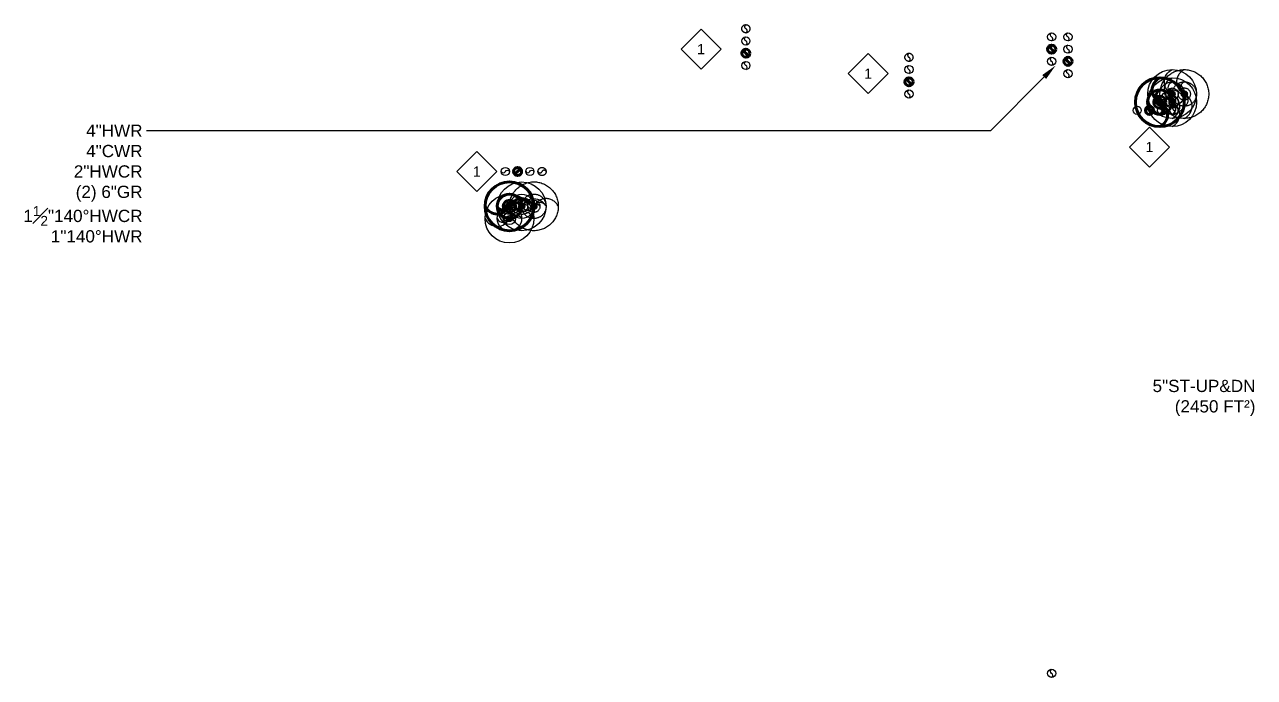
# Model space of a CAD drawing. Extents: x -3693 to 355, y -2748 to 2117.
# Drawn here: x -3576 to -2369, y -2748 to -2108 of the extents above; entities that cross this region are included whole.
import ezdxf
from ezdxf.enums import TextEntityAlignment as Align

# ---------------------------------------------------------------- set-up
doc = ezdxf.new("R2010")
doc.units = 0
doc.header["$LTSCALE"] = 48
doc.header["$MEASUREMENT"] = 0
doc.linetypes.add('VENT', pattern=[0.3, 0.2, -0.1])
for name, color, linetype in [('G-ANNO-TEXT', 70, 'Continuous'), ('G-ANNO-TEXT @ 128', 70, 'Continuous'), ('P-14HW-N @ 128', 3, 'Continuous'), ('P-14HWC-N @ 128', 2, 'Continuous'), ('P-HW-N', 1, 'Continuous'), ('P-HW-N @ 1 (1)', 1, 'Continuous'), ('P-HW-N @ 1 (2)', 1, 'Continuous'), ('P-HW-N @ 12', 1, 'Continuous'), ('P-HW-N @ 128', 1, 'Continuous'), ('P-HW-N @ 16', 1, 'Continuous'), ('P-HW-N @ 192', 1, 'Continuous'), ('P-HW-N @ 2', 1, 'Continuous'), ('P-HW-N @ 24', 1, 'Continuous'), ('P-HW-N @ 384', 1, 'Continuous'), ('P-HW-N @ 4', 1, 'Continuous'), ('P-HW-N @ 48', 1, 'Continuous'), ('P-HW-N @ 64', 1, 'Continuous'), ('P-HW-N @ 768', 1, 'Continuous'), ('P-HW-N @ 8', 1, 'Continuous'), ('P-HW-N @ 96', 1, 'Continuous'), ('P-HWC-N @ 128', 2, 'Continuous'), ('P-SAN-N', 6, 'Continuous'), ('P-SAN-N @ 1 (1)', 6, 'Continuous'), ('P-SAN-N @ 1 (2)', 6, 'Continuous'), ('P-SAN-N @ 12', 6, 'Continuous'), ('P-SAN-N @ 128', 6, 'Continuous'), ('P-SAN-N @ 16', 6, 'Continuous'), ('P-SAN-N @ 192', 6, 'Continuous'), ('P-SAN-N @ 2', 6, 'Continuous'), ('P-SAN-N @ 24', 6, 'Continuous'), ('P-SAN-N @ 384', 6, 'Continuous'), ('P-SAN-N @ 4', 6, 'Continuous'), ('P-SAN-N @ 48', 6, 'Continuous'), ('P-SAN-N @ 64', 6, 'Continuous'), ('P-SAN-N @ 768', 6, 'Continuous'), ('P-SAN-N @ 8', 6, 'Continuous'), ('P-SAN-N @ 96', 6, 'Continuous'), ('P-SANV-N', 5, 'VENT'), ('P-SANV-N @ 1 (1)', 5, 'VENT'), ('P-SANV-N @ 1 (2)', 5, 'VENT'), ('P-SANV-N @ 12', 5, 'VENT'), ('P-SANV-N @ 128', 5, 'VENT'), ('P-SANV-N @ 16', 5, 'VENT'), ('P-SANV-N @ 192', 5, 'VENT'), ('P-SANV-N @ 2', 5, 'VENT'), ('P-SANV-N @ 24', 5, 'VENT'), ('P-SANV-N @ 384', 5, 'VENT'), ('P-SANV-N @ 4', 5, 'VENT'), ('P-SANV-N @ 48', 5, 'VENT'), ('P-SANV-N @ 64', 5, 'VENT'), ('P-SANV-N @ 768', 5, 'VENT'), ('P-SANV-N @ 8', 5, 'VENT'), ('P-SANV-N @ 96', 5, 'VENT')]:
    doc.layers.add(name, color=color, linetype=linetype)
for name, color, linetype, lineweight in [('P-CW-N', 4, 'Continuous', 60), ('P-CW-N @ 1 (1)', 4, 'Continuous', 60), ('P-CW-N @ 1 (2)', 4, 'Continuous', 60), ('P-CW-N @ 12', 4, 'Continuous', 60), ('P-CW-N @ 128', 4, 'Continuous', 60), ('P-CW-N @ 16', 4, 'Continuous', 60), ('P-CW-N @ 192', 4, 'Continuous', 60), ('P-CW-N @ 2', 4, 'Continuous', 60), ('P-CW-N @ 24', 4, 'Continuous', 60), ('P-CW-N @ 384', 4, 'Continuous', 60), ('P-CW-N @ 4', 4, 'Continuous', 60), ('P-CW-N @ 48', 4, 'Continuous', 60), ('P-CW-N @ 64', 4, 'Continuous', 60), ('P-CW-N @ 768', 4, 'Continuous', 60), ('P-CW-N @ 8', 4, 'Continuous', 60), ('P-CW-N @ 96', 4, 'Continuous', 60), ('P-GAS-N @ 128', 3, 'Continuous', 60)]:
    doc.layers.add(name, color=color, linetype=linetype, lineweight=lineweight)
doc.styles.add('Arial', font='arial.ttf')

# ---------------------------------------------------------------- blocks, each defined once
blk = doc.blocks.new('*U9')
blk.add_lwpolyline([(0, 0.0311, 0.634258), (0, 0, -0.634258), (0, -0.0311)], format="xyb")
blk.add_circle((0, 0), 0.0312)
blk = doc.blocks.new('*U719')
at = {"layer": 'P-CW-N @ 1 (1)', "rotation": 89.99999999999999}
blk.add_blockref('*U9', (-3100, -2286.4), dxfattribs=at)
at = {"layer": 'P-CW-N @ 1 (2)', "rotation": 89.99999999999999}
blk.add_blockref('*U9', (-3100, -2286.4), dxfattribs=at)
at = {"layer": 'P-CW-N @ 12', "xscale": 12, "yscale": 12, "zscale": 12, "rotation": 89.99999999999999}
blk.add_blockref('*U9', (-3100, -2286.4), dxfattribs=at)
at = {"layer": 'P-CW-N @ 128', "xscale": 128, "yscale": 128, "zscale": 128, "rotation": 89.99999999999999}
blk.add_blockref('*U9', (-3092, -2252.3), dxfattribs=at)
at = {"layer": 'P-CW-N @ 16', "xscale": 16, "yscale": 16, "zscale": 16, "rotation": 89.99999999999999}
blk.add_blockref('*U9', (-3100, -2286.4), dxfattribs=at)
at = {"layer": 'P-CW-N @ 192', "xscale": 192, "yscale": 192, "zscale": 192, "rotation": 89.99999999999999}
blk.add_blockref('*U9', (-3100, -2286.4), dxfattribs=at)
at = {"layer": 'P-CW-N @ 2', "xscale": 2, "yscale": 2, "zscale": 2, "rotation": 89.99999999999999}
blk.add_blockref('*U9', (-3100, -2286.4), dxfattribs=at)
at = {"layer": 'P-CW-N @ 24', "xscale": 24, "yscale": 24, "zscale": 24, "rotation": 89.99999999999999}
blk.add_blockref('*U9', (-3100, -2286.4), dxfattribs=at)
at = {"layer": 'P-CW-N @ 384', "xscale": 384, "yscale": 384, "zscale": 384, "rotation": 89.99999999999999}
blk.add_blockref('*U9', (-3100, -2286.4), dxfattribs=at)
at = {"layer": 'P-CW-N @ 4', "xscale": 4, "yscale": 4, "zscale": 4, "rotation": 89.99999999999999}
blk.add_blockref('*U9', (-3100, -2286.4), dxfattribs=at)
at = {"layer": 'P-CW-N @ 48', "xscale": 48, "yscale": 48, "zscale": 48, "rotation": 89.99999999999999}
blk.add_blockref('*U9', (-3100, -2286.4), dxfattribs=at)
at = {"layer": 'P-CW-N @ 64', "xscale": 64, "yscale": 64, "zscale": 64, "rotation": 89.99999999999999}
blk.add_blockref('*U9', (-3100, -2286.4), dxfattribs=at)
at = {"layer": 'P-CW-N @ 768', "xscale": 768, "yscale": 768, "zscale": 768, "rotation": 89.99999999999999}
blk.add_blockref('*U9', (-3100, -2286.4), dxfattribs=at)
at = {"layer": 'P-CW-N @ 8', "xscale": 8, "yscale": 8, "zscale": 8, "rotation": 89.99999999999999}
blk.add_blockref('*U9', (-3100, -2286.4), dxfattribs=at)
at = {"layer": 'P-CW-N @ 96', "xscale": 96, "yscale": 96, "zscale": 96, "rotation": 89.99999999999999}
blk.add_blockref('*U9', (-3100, -2286.4), dxfattribs=at)
blk = doc.blocks.new('*U720')
at = {"layer": 'P-HW-N @ 1 (1)', "rotation": 89.99999999999999}
blk.add_blockref('*U9', (-3100, -2298.4), dxfattribs=at)
at = {"layer": 'P-HW-N @ 1 (2)', "rotation": 89.99999999999999}
blk.add_blockref('*U9', (-3100, -2298.4), dxfattribs=at)
at = {"layer": 'P-HW-N @ 12', "xscale": 12, "yscale": 12, "zscale": 12, "rotation": 89.99999999999999}
blk.add_blockref('*U9', (-3100, -2298.4), dxfattribs=at)
at = {"layer": 'P-HW-N @ 128', "xscale": 128, "yscale": 128, "zscale": 128, "rotation": 89.99999999999999}
blk.add_blockref('*U9', (-3104, -2252.3), dxfattribs=at)
at = {"layer": 'P-HW-N @ 16', "xscale": 16, "yscale": 16, "zscale": 16, "rotation": 89.99999999999999}
blk.add_blockref('*U9', (-3100, -2298.4), dxfattribs=at)
at = {"layer": 'P-HW-N @ 192', "xscale": 192, "yscale": 192, "zscale": 192, "rotation": 89.99999999999999}
blk.add_blockref('*U9', (-3100, -2298.4), dxfattribs=at)
at = {"layer": 'P-HW-N @ 2', "xscale": 2, "yscale": 2, "zscale": 2, "rotation": 89.99999999999999}
blk.add_blockref('*U9', (-3100, -2298.4), dxfattribs=at)
at = {"layer": 'P-HW-N @ 24', "xscale": 24, "yscale": 24, "zscale": 24, "rotation": 89.99999999999999}
blk.add_blockref('*U9', (-3100, -2298.4), dxfattribs=at)
at = {"layer": 'P-HW-N @ 384', "xscale": 384, "yscale": 384, "zscale": 384, "rotation": 89.99999999999999}
blk.add_blockref('*U9', (-3100, -2298.4), dxfattribs=at)
at = {"layer": 'P-HW-N @ 4', "xscale": 4, "yscale": 4, "zscale": 4, "rotation": 89.99999999999999}
blk.add_blockref('*U9', (-3100, -2298.4), dxfattribs=at)
at = {"layer": 'P-HW-N @ 48', "xscale": 48, "yscale": 48, "zscale": 48, "rotation": 89.99999999999999}
blk.add_blockref('*U9', (-3100, -2298.4), dxfattribs=at)
at = {"layer": 'P-HW-N @ 64', "xscale": 64, "yscale": 64, "zscale": 64, "rotation": 89.99999999999999}
blk.add_blockref('*U9', (-3100, -2298.4), dxfattribs=at)
at = {"layer": 'P-HW-N @ 768', "xscale": 768, "yscale": 768, "zscale": 768, "rotation": 89.99999999999999}
blk.add_blockref('*U9', (-3100, -2298.4), dxfattribs=at)
at = {"layer": 'P-HW-N @ 8', "xscale": 8, "yscale": 8, "zscale": 8, "rotation": 89.99999999999999}
blk.add_blockref('*U9', (-3100, -2298.4), dxfattribs=at)
at = {"layer": 'P-HW-N @ 96', "xscale": 96, "yscale": 96, "zscale": 96, "rotation": 89.99999999999999}
blk.add_blockref('*U9', (-3100, -2298.4), dxfattribs=at)
blk = doc.blocks.new('*U721')
at = {"layer": 'P-SAN-N @ 1 (1)', "rotation": 89.99999999999999}
blk.add_blockref('*U9', (-3088, -2286.4), dxfattribs=at)
at = {"layer": 'P-SAN-N @ 1 (2)', "rotation": 89.99999999999999}
blk.add_blockref('*U9', (-3088, -2286.4), dxfattribs=at)
at = {"layer": 'P-SAN-N @ 12', "xscale": 12, "yscale": 12, "zscale": 12, "rotation": 89.99999999999999}
blk.add_blockref('*U9', (-3088, -2286.4), dxfattribs=at)
at = {"layer": 'P-SAN-N @ 128', "xscale": 128, "yscale": 128, "zscale": 128, "rotation": 89.99999999999999}
blk.add_blockref('*U9', (-3080, -2252.3), dxfattribs=at)
at = {"layer": 'P-SAN-N @ 16', "xscale": 16, "yscale": 16, "zscale": 16, "rotation": 89.99999999999999}
blk.add_blockref('*U9', (-3088, -2286.4), dxfattribs=at)
at = {"layer": 'P-SAN-N @ 192', "xscale": 192, "yscale": 192, "zscale": 192, "rotation": 89.99999999999999}
blk.add_blockref('*U9', (-3088, -2286.4), dxfattribs=at)
at = {"layer": 'P-SAN-N @ 2', "xscale": 2, "yscale": 2, "zscale": 2, "rotation": 89.99999999999999}
blk.add_blockref('*U9', (-3088, -2286.4), dxfattribs=at)
at = {"layer": 'P-SAN-N @ 24', "xscale": 24, "yscale": 24, "zscale": 24, "rotation": 89.99999999999999}
blk.add_blockref('*U9', (-3088, -2286.4), dxfattribs=at)
at = {"layer": 'P-SAN-N @ 384', "xscale": 384, "yscale": 384, "zscale": 384, "rotation": 89.99999999999999}
blk.add_blockref('*U9', (-3088, -2286.4), dxfattribs=at)
at = {"layer": 'P-SAN-N @ 4', "xscale": 4, "yscale": 4, "zscale": 4, "rotation": 89.99999999999999}
blk.add_blockref('*U9', (-3088, -2286.4), dxfattribs=at)
at = {"layer": 'P-SAN-N @ 48', "xscale": 48, "yscale": 48, "zscale": 48, "rotation": 89.99999999999999}
blk.add_blockref('*U9', (-3088, -2286.4), dxfattribs=at)
at = {"layer": 'P-SAN-N @ 64', "xscale": 64, "yscale": 64, "zscale": 64, "rotation": 89.99999999999999}
blk.add_blockref('*U9', (-3088, -2286.4), dxfattribs=at)
at = {"layer": 'P-SAN-N @ 768', "xscale": 768, "yscale": 768, "zscale": 768, "rotation": 89.99999999999999}
blk.add_blockref('*U9', (-3088, -2286.4), dxfattribs=at)
at = {"layer": 'P-SAN-N @ 8', "xscale": 8, "yscale": 8, "zscale": 8, "rotation": 89.99999999999999}
blk.add_blockref('*U9', (-3088, -2286.4), dxfattribs=at)
at = {"layer": 'P-SAN-N @ 96', "xscale": 96, "yscale": 96, "zscale": 96, "rotation": 89.99999999999999}
blk.add_blockref('*U9', (-3088, -2286.4), dxfattribs=at)
blk = doc.blocks.new('*U722')
at = {"layer": 'P-SANV-N @ 1 (1)', "rotation": 89.99999999999999}
blk.add_blockref('*U9', (-3076, -2286.4), dxfattribs=at)
at = {"layer": 'P-SANV-N @ 1 (2)', "rotation": 89.99999999999999}
blk.add_blockref('*U9', (-3076, -2286.4), dxfattribs=at)
at = {"layer": 'P-SANV-N @ 12', "xscale": 12, "yscale": 12, "zscale": 12, "rotation": 89.99999999999999}
blk.add_blockref('*U9', (-3076, -2286.4), dxfattribs=at)
at = {"layer": 'P-SANV-N @ 128', "xscale": 128, "yscale": 128, "zscale": 128, "rotation": 89.99999999999999}
blk.add_blockref('*U9', (-3068, -2252.3), dxfattribs=at)
at = {"layer": 'P-SANV-N @ 16', "xscale": 16, "yscale": 16, "zscale": 16, "rotation": 89.99999999999999}
blk.add_blockref('*U9', (-3076, -2286.4), dxfattribs=at)
at = {"layer": 'P-SANV-N @ 192', "xscale": 192, "yscale": 192, "zscale": 192, "rotation": 89.99999999999999}
blk.add_blockref('*U9', (-3076, -2286.4), dxfattribs=at)
at = {"layer": 'P-SANV-N @ 2', "xscale": 2, "yscale": 2, "zscale": 2, "rotation": 89.99999999999999}
blk.add_blockref('*U9', (-3076, -2286.4), dxfattribs=at)
at = {"layer": 'P-SANV-N @ 24', "xscale": 24, "yscale": 24, "zscale": 24, "rotation": 89.99999999999999}
blk.add_blockref('*U9', (-3076, -2286.4), dxfattribs=at)
at = {"layer": 'P-SANV-N @ 384', "xscale": 384, "yscale": 384, "zscale": 384, "rotation": 89.99999999999999}
blk.add_blockref('*U9', (-3076, -2286.4), dxfattribs=at)
at = {"layer": 'P-SANV-N @ 4', "xscale": 4, "yscale": 4, "zscale": 4, "rotation": 89.99999999999999}
blk.add_blockref('*U9', (-3076, -2286.4), dxfattribs=at)
at = {"layer": 'P-SANV-N @ 48', "xscale": 48, "yscale": 48, "zscale": 48, "rotation": 89.99999999999999}
blk.add_blockref('*U9', (-3076, -2286.4), dxfattribs=at)
at = {"layer": 'P-SANV-N @ 64', "xscale": 64, "yscale": 64, "zscale": 64, "rotation": 89.99999999999999}
blk.add_blockref('*U9', (-3076, -2286.4), dxfattribs=at)
at = {"layer": 'P-SANV-N @ 768', "xscale": 768, "yscale": 768, "zscale": 768, "rotation": 89.99999999999999}
blk.add_blockref('*U9', (-3076, -2286.4), dxfattribs=at)
at = {"layer": 'P-SANV-N @ 8', "xscale": 8, "yscale": 8, "zscale": 8, "rotation": 89.99999999999999}
blk.add_blockref('*U9', (-3076, -2286.4), dxfattribs=at)
at = {"layer": 'P-SANV-N @ 96', "xscale": 96, "yscale": 96, "zscale": 96, "rotation": 89.99999999999999}
blk.add_blockref('*U9', (-3076, -2286.4), dxfattribs=at)
blk = doc.blocks.new('DIAMOND TAG')
blk.add_lwpolyline([(0, -0.1533), (0.1533, 0), (0, 0.1533), (-0.1533, 0)], close=True)
at = {"style": 'Arial'}
blk.add_attdef('XXX', text='', height=0.0781, dxfattribs=at).set_placement((0, 0), align=Align.MIDDLE)
blk = doc.blocks.new('*U805')
at = {"layer": 'P-CW-N @ 1 (1)', "rotation": 180}
blk.add_blockref('*U9', (-2461.8, -2184.3), dxfattribs=at)
at = {"layer": 'P-CW-N @ 1 (2)', "rotation": 180}
blk.add_blockref('*U9', (-2461.8, -2184.3), dxfattribs=at)
at = {"layer": 'P-CW-N @ 12', "xscale": 12, "yscale": 12, "zscale": 12, "rotation": 180}
blk.add_blockref('*U9', (-2461.8, -2184.3), dxfattribs=at)
at = {"layer": 'P-CW-N @ 128', "xscale": 128, "yscale": 128, "zscale": 128, "rotation": 180}
blk.add_blockref('*U9', (-2472, -2192.3), dxfattribs=at)
at = {"layer": 'P-CW-N @ 16', "xscale": 16, "yscale": 16, "zscale": 16, "rotation": 180}
blk.add_blockref('*U9', (-2461.8, -2184.3), dxfattribs=at)
at = {"layer": 'P-CW-N @ 192', "xscale": 192, "yscale": 192, "zscale": 192, "rotation": 180}
blk.add_blockref('*U9', (-2461.8, -2184.3), dxfattribs=at)
at = {"layer": 'P-CW-N @ 2', "xscale": 2, "yscale": 2, "zscale": 2, "rotation": 180}
blk.add_blockref('*U9', (-2461.8, -2184.3), dxfattribs=at)
at = {"layer": 'P-CW-N @ 24', "xscale": 24, "yscale": 24, "zscale": 24, "rotation": 180}
blk.add_blockref('*U9', (-2461.8, -2184.3), dxfattribs=at)
at = {"layer": 'P-CW-N @ 384', "xscale": 384, "yscale": 384, "zscale": 384, "rotation": 180}
blk.add_blockref('*U9', (-2461.8, -2184.3), dxfattribs=at)
at = {"layer": 'P-CW-N @ 4', "xscale": 4, "yscale": 4, "zscale": 4, "rotation": 180}
blk.add_blockref('*U9', (-2461.8, -2184.3), dxfattribs=at)
at = {"layer": 'P-CW-N @ 48', "xscale": 48, "yscale": 48, "zscale": 48, "rotation": 180}
blk.add_blockref('*U9', (-2461.8, -2184.3), dxfattribs=at)
at = {"layer": 'P-CW-N @ 64', "xscale": 64, "yscale": 64, "zscale": 64, "rotation": 180}
blk.add_blockref('*U9', (-2461.8, -2184.3), dxfattribs=at)
at = {"layer": 'P-CW-N @ 768', "xscale": 768, "yscale": 768, "zscale": 768, "rotation": 180}
blk.add_blockref('*U9', (-2461.8, -2184.3), dxfattribs=at)
at = {"layer": 'P-CW-N @ 8', "xscale": 8, "yscale": 8, "zscale": 8, "rotation": 180}
blk.add_blockref('*U9', (-2461.8, -2184.3), dxfattribs=at)
at = {"layer": 'P-CW-N @ 96', "xscale": 96, "yscale": 96, "zscale": 96, "rotation": 180}
blk.add_blockref('*U9', (-2461.8, -2184.3), dxfattribs=at)
blk = doc.blocks.new('*U806')
at = {"layer": 'P-HW-N @ 1 (1)', "rotation": 180}
blk.add_blockref('*U9', (-2449.8, -2184.3), dxfattribs=at)
at = {"layer": 'P-HW-N @ 1 (2)', "rotation": 180}
blk.add_blockref('*U9', (-2449.8, -2184.3), dxfattribs=at)
at = {"layer": 'P-HW-N @ 12', "xscale": 12, "yscale": 12, "zscale": 12, "rotation": 180}
blk.add_blockref('*U9', (-2449.8, -2184.3), dxfattribs=at)
at = {"layer": 'P-HW-N @ 128', "xscale": 128, "yscale": 128, "zscale": 128, "rotation": 180}
blk.add_blockref('*U9', (-2484, -2192.3), dxfattribs=at)
at = {"layer": 'P-HW-N @ 16', "xscale": 16, "yscale": 16, "zscale": 16, "rotation": 180}
blk.add_blockref('*U9', (-2449.8, -2184.3), dxfattribs=at)
at = {"layer": 'P-HW-N @ 192', "xscale": 192, "yscale": 192, "zscale": 192, "rotation": 180}
blk.add_blockref('*U9', (-2449.8, -2184.3), dxfattribs=at)
at = {"layer": 'P-HW-N @ 2', "xscale": 2, "yscale": 2, "zscale": 2, "rotation": 180}
blk.add_blockref('*U9', (-2449.8, -2184.3), dxfattribs=at)
at = {"layer": 'P-HW-N @ 24', "xscale": 24, "yscale": 24, "zscale": 24, "rotation": 180}
blk.add_blockref('*U9', (-2449.8, -2184.3), dxfattribs=at)
at = {"layer": 'P-HW-N @ 384', "xscale": 384, "yscale": 384, "zscale": 384, "rotation": 180}
blk.add_blockref('*U9', (-2449.8, -2184.3), dxfattribs=at)
at = {"layer": 'P-HW-N @ 4', "xscale": 4, "yscale": 4, "zscale": 4, "rotation": 180}
blk.add_blockref('*U9', (-2449.8, -2184.3), dxfattribs=at)
at = {"layer": 'P-HW-N @ 48', "xscale": 48, "yscale": 48, "zscale": 48, "rotation": 180}
blk.add_blockref('*U9', (-2449.8, -2184.3), dxfattribs=at)
at = {"layer": 'P-HW-N @ 64', "xscale": 64, "yscale": 64, "zscale": 64, "rotation": 180}
blk.add_blockref('*U9', (-2449.8, -2184.3), dxfattribs=at)
at = {"layer": 'P-HW-N @ 768', "xscale": 768, "yscale": 768, "zscale": 768, "rotation": 180}
blk.add_blockref('*U9', (-2449.8, -2184.3), dxfattribs=at)
at = {"layer": 'P-HW-N @ 8', "xscale": 8, "yscale": 8, "zscale": 8, "rotation": 180}
blk.add_blockref('*U9', (-2449.8, -2184.3), dxfattribs=at)
at = {"layer": 'P-HW-N @ 96', "xscale": 96, "yscale": 96, "zscale": 96, "rotation": 180}
blk.add_blockref('*U9', (-2449.8, -2184.3), dxfattribs=at)
blk = doc.blocks.new('*U807')
at = {"layer": 'P-SAN-N @ 1 (1)', "rotation": 180}
blk.add_blockref('*U9', (-2449.8, -2176.3), dxfattribs=at)
at = {"layer": 'P-SAN-N @ 1 (2)', "rotation": 180}
blk.add_blockref('*U9', (-2449.8, -2176.3), dxfattribs=at)
at = {"layer": 'P-SAN-N @ 12', "xscale": 12, "yscale": 12, "zscale": 12, "rotation": 180}
blk.add_blockref('*U9', (-2449.8, -2176.3), dxfattribs=at)
at = {"layer": 'P-SAN-N @ 128', "xscale": 128, "yscale": 128, "zscale": 128, "rotation": 180}
blk.add_blockref('*U9', (-2460, -2192.3), dxfattribs=at)
at = {"layer": 'P-SAN-N @ 16', "xscale": 16, "yscale": 16, "zscale": 16, "rotation": 180}
blk.add_blockref('*U9', (-2449.8, -2176.3), dxfattribs=at)
at = {"layer": 'P-SAN-N @ 192', "xscale": 192, "yscale": 192, "zscale": 192, "rotation": 180}
blk.add_blockref('*U9', (-2449.8, -2176.3), dxfattribs=at)
at = {"layer": 'P-SAN-N @ 2', "xscale": 2, "yscale": 2, "zscale": 2, "rotation": 180}
blk.add_blockref('*U9', (-2449.8, -2176.3), dxfattribs=at)
at = {"layer": 'P-SAN-N @ 24', "xscale": 24, "yscale": 24, "zscale": 24, "rotation": 180}
blk.add_blockref('*U9', (-2449.8, -2176.3), dxfattribs=at)
at = {"layer": 'P-SAN-N @ 384', "xscale": 384, "yscale": 384, "zscale": 384, "rotation": 180}
blk.add_blockref('*U9', (-2449.8, -2176.3), dxfattribs=at)
at = {"layer": 'P-SAN-N @ 4', "xscale": 4, "yscale": 4, "zscale": 4, "rotation": 180}
blk.add_blockref('*U9', (-2449.8, -2176.3), dxfattribs=at)
at = {"layer": 'P-SAN-N @ 48', "xscale": 48, "yscale": 48, "zscale": 48, "rotation": 180}
blk.add_blockref('*U9', (-2449.8, -2176.3), dxfattribs=at)
at = {"layer": 'P-SAN-N @ 64', "xscale": 64, "yscale": 64, "zscale": 64, "rotation": 180}
blk.add_blockref('*U9', (-2449.8, -2176.3), dxfattribs=at)
at = {"layer": 'P-SAN-N @ 768', "xscale": 768, "yscale": 768, "zscale": 768, "rotation": 180}
blk.add_blockref('*U9', (-2449.8, -2176.3), dxfattribs=at)
at = {"layer": 'P-SAN-N @ 8', "xscale": 8, "yscale": 8, "zscale": 8, "rotation": 180}
blk.add_blockref('*U9', (-2449.8, -2176.3), dxfattribs=at)
at = {"layer": 'P-SAN-N @ 96', "xscale": 96, "yscale": 96, "zscale": 96, "rotation": 180}
blk.add_blockref('*U9', (-2449.8, -2176.3), dxfattribs=at)
blk = doc.blocks.new('*U808')
at = {"layer": 'P-SANV-N @ 1 (1)', "rotation": 180}
blk.add_blockref('*U9', (-2437.8, -2176.3), dxfattribs=at)
at = {"layer": 'P-SANV-N @ 1 (2)', "rotation": 180}
blk.add_blockref('*U9', (-2437.8, -2176.3), dxfattribs=at)
at = {"layer": 'P-SANV-N @ 12', "xscale": 12, "yscale": 12, "zscale": 12, "rotation": 180}
blk.add_blockref('*U9', (-2437.8, -2176.3), dxfattribs=at)
at = {"layer": 'P-SANV-N @ 128', "xscale": 128, "yscale": 128, "zscale": 128, "rotation": 180}
blk.add_blockref('*U9', (-2448, -2192.3), dxfattribs=at)
at = {"layer": 'P-SANV-N @ 16', "xscale": 16, "yscale": 16, "zscale": 16, "rotation": 180}
blk.add_blockref('*U9', (-2437.8, -2176.3), dxfattribs=at)
at = {"layer": 'P-SANV-N @ 192', "xscale": 192, "yscale": 192, "zscale": 192, "rotation": 180}
blk.add_blockref('*U9', (-2437.8, -2176.3), dxfattribs=at)
at = {"layer": 'P-SANV-N @ 2', "xscale": 2, "yscale": 2, "zscale": 2, "rotation": 180}
blk.add_blockref('*U9', (-2437.8, -2176.3), dxfattribs=at)
at = {"layer": 'P-SANV-N @ 24', "xscale": 24, "yscale": 24, "zscale": 24, "rotation": 180}
blk.add_blockref('*U9', (-2437.8, -2176.3), dxfattribs=at)
at = {"layer": 'P-SANV-N @ 384', "xscale": 384, "yscale": 384, "zscale": 384, "rotation": 180}
blk.add_blockref('*U9', (-2437.8, -2176.3), dxfattribs=at)
at = {"layer": 'P-SANV-N @ 4', "xscale": 4, "yscale": 4, "zscale": 4, "rotation": 180}
blk.add_blockref('*U9', (-2437.8, -2176.3), dxfattribs=at)
at = {"layer": 'P-SANV-N @ 48', "xscale": 48, "yscale": 48, "zscale": 48, "rotation": 180}
blk.add_blockref('*U9', (-2437.8, -2176.3), dxfattribs=at)
at = {"layer": 'P-SANV-N @ 64', "xscale": 64, "yscale": 64, "zscale": 64, "rotation": 180}
blk.add_blockref('*U9', (-2437.8, -2176.3), dxfattribs=at)
at = {"layer": 'P-SANV-N @ 768', "xscale": 768, "yscale": 768, "zscale": 768, "rotation": 180}
blk.add_blockref('*U9', (-2437.8, -2176.3), dxfattribs=at)
at = {"layer": 'P-SANV-N @ 8', "xscale": 8, "yscale": 8, "zscale": 8, "rotation": 180}
blk.add_blockref('*U9', (-2437.8, -2176.3), dxfattribs=at)
at = {"layer": 'P-SANV-N @ 96', "xscale": 96, "yscale": 96, "zscale": 96, "rotation": 180}
blk.add_blockref('*U9', (-2437.8, -2176.3), dxfattribs=at)

msp = doc.modelspace()

# ---------------------------------------------------------------- linework, layer by layer
at = {"layer": 'G-ANNO-TEXT'}
msp.add_lwpolyline([(-2575.3, -2159.6), (-2628, -2212.3), (-3456, -2212.3)], dxfattribs=at)
msp.add_solid([(-2577.2, -2157.7), (-2564, -2148.3), (-2573.4, -2161.5)], dxfattribs=at)

# ---------------------------------------------------------------- block references
at = {"layer": 'G-ANNO-TEXT @ 128'}
ref = msp.add_blockref('DIAMOND TAG', (-2912, -2132.3), dxfattribs=dict(at, xscale=128, yscale=128, zscale=128, rotation=180))
ref.add_attrib('XXX', '1', dxfattribs={"layer": '0', "height": 10, "style": 'Arial'}).set_placement((-2912, -2132.3), align=Align.MIDDLE)
ref = msp.add_blockref('DIAMOND TAG', (-2748, -2156.3), dxfattribs=dict(at, xscale=128, yscale=128, zscale=128, rotation=180))
ref.add_attrib('XXX', '1', dxfattribs={"layer": '0', "height": 10, "style": 'Arial'}).set_placement((-2748, -2156.3), align=Align.MIDDLE)
ref = msp.add_blockref('DIAMOND TAG', (-2472, -2228.3), dxfattribs=dict(at, xscale=128, yscale=128, zscale=128, rotation=180))
ref.add_attrib('XXX', '1', dxfattribs={"layer": '0', "height": 10, "style": 'Arial'}).set_placement((-2472, -2228.3), align=Align.MIDDLE)
ref = msp.add_blockref('DIAMOND TAG', (-3132, -2252.3), dxfattribs=dict(at, xscale=128, yscale=128, zscale=128, rotation=180))
ref.add_attrib('XXX', '1', dxfattribs={"layer": '0', "height": 10, "style": 'Arial'}).set_placement((-3132, -2252.3), align=Align.MIDDLE)
at = {"layer": 'P-14HW-N @ 128', "xscale": 128, "yscale": 128, "zscale": 128, "rotation": 180}
for p in [(-2552, -2120.3), (-2552, -2156.3)]:
    msp.add_blockref('*U9', p, dxfattribs=at)
at = {"layer": 'P-14HWC-N @ 128', "xscale": 128, "yscale": 128, "zscale": 128}
msp.add_blockref('*U9', (-2552, -2132.3), dxfattribs=at)
at = {"layer": 'P-CW-N'}
for name in ['*U805', '*U719']:
    msp.add_blockref(name, (0, 0), dxfattribs=at)
at = {"layer": 'P-CW-N @ 128', "xscale": 128, "yscale": 128, "zscale": 128, "rotation": 180}
for p in [(-2868, -2136.3), (-2568, -2132.3), (-2708, -2164.3)]:
    msp.add_blockref('*U9', p, dxfattribs=at)
at = {"layer": 'P-GAS-N @ 128', "xscale": 128, "yscale": 128, "zscale": 128, "rotation": 180}
msp.add_blockref('*U9', (-2552, -2144.3), dxfattribs=at)
at = {"layer": 'P-HW-N'}
for name in ['*U806', '*U720']:
    msp.add_blockref(name, (0, 0), dxfattribs=at)
at = {"layer": 'P-HW-N @ 128', "xscale": 128, "yscale": 128, "zscale": 128, "rotation": 180}
for p in [(-2568, -2120.3), (-2868, -2148.3), (-2708, -2176.3)]:
    msp.add_blockref('*U9', p, dxfattribs=at)
at = {"layer": 'P-HWC-N @ 128', "xscale": 128, "yscale": 128, "zscale": 128, "rotation": 180}
for p in [(-2568, -2144.3), (-2568, -2744.3)]:
    msp.add_blockref('*U9', p, dxfattribs=at)
at = {"layer": 'P-SAN-N'}
for name in ['*U807', '*U721']:
    msp.add_blockref(name, (0, 0), dxfattribs=at)
at = {"layer": 'P-SAN-N @ 128', "xscale": 128, "yscale": 128, "zscale": 128, "rotation": 180}
for p in [(-2868, -2124.3), (-2708, -2152.3)]:
    msp.add_blockref('*U9', p, dxfattribs=at)
at = {"layer": 'P-SANV-N'}
for name in ['*U808', '*U722']:
    msp.add_blockref(name, (0, 0), dxfattribs=at)
at = {"layer": 'P-SANV-N @ 128', "xscale": 128, "yscale": 128, "zscale": 128, "rotation": 180}
for p in [(-2868, -2112.3), (-2708, -2140.3)]:
    msp.add_blockref('*U9', p, dxfattribs=at)

# ---------------------------------------------------------------- texts
at = {"layer": 'G-ANNO-TEXT', "char_height": 12, "attachment_point": 3, "style": 'Arial'}
for s, insert in [('\\A1;4"HWR\\P4"CWR\\P2"HWCR\\P (2) 6"GR\\P1{\\H0.8x;\\S1#2;}"140%%DHWCR\\P1"140%%DHWR', (-3460, -2206.2)), ('5"ST-UP&DN\\P(2450 FT²)', (-2368, -2456.5))]:
    msp.add_mtext(s, dxfattribs=dict(at, insert=insert))

doc.saveas('drawing.dxf')
